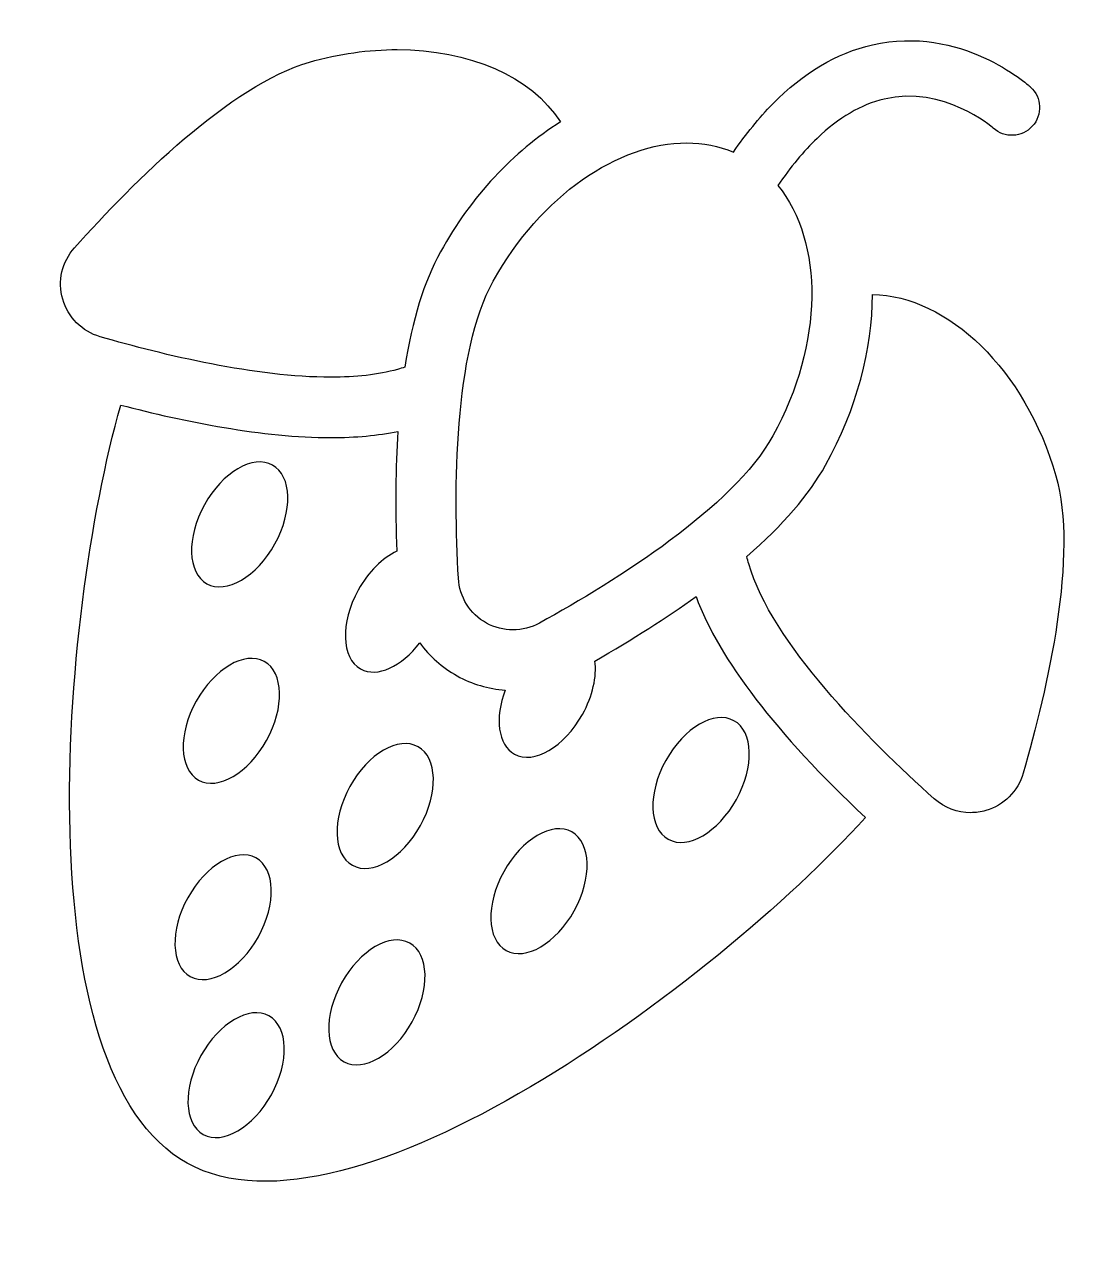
# Model space of a CAD drawing. Header units: centimetres. Extents: x -6.3 to 5.8, y -7.4 to 6.7.
import ezdxf

# ---------------------------------------------------------------- set-up
doc = ezdxf.new("R2010")
doc.units = ezdxf.units.CM
doc.header["$MEASUREMENT"] = 0
doc.layers.add('Layer 1', color=7, linetype='Continuous')

msp = doc.modelspace()

# ---------------------------------------------------------------- linework, layer by layer
at = {"layer": 'Layer 1'}
for points, knots in [([(-0.95636, 3.78526), (-1.41094, 2.9641), (-1.41319, 1.3897), (-1.35723, 0.37409), (-1.35723, 0.37409), (-1.34527, 0.15864), (-1.22322, -0.03556), (-1.03441, -0.14047), (-1.03441, -0.14047), (-0.94022, -0.1927), (-0.836, -0.21873), (-0.73167, -0.21873), (-0.73167, -0.21873), (-0.62689, -0.21873), (-0.52209, -0.19246), (-0.42711, -0.13999), (-0.42711, -0.13999), (0.46374, 0.35089), (1.79653, 1.18716), (2.25156, 2.00832), (2.25156, 2.00832), (2.83875, 3.06866), (2.83653, 4.23622), (2.31043, 4.88199), (2.31043, 4.88199), (2.45545, 5.09485), (2.6056, 5.27593), (2.76004, 5.4237), (2.76004, 5.4237), (3.00729, 5.66024), (3.26539, 5.81211), (3.53061, 5.87431), (3.53061, 5.87431), (4.21451, 6.03473), (4.77032, 5.55099), (4.78188, 5.54078), (4.78188, 5.54078), (4.91187, 5.42317), (5.11258, 5.43267), (5.2309, 5.56224), (5.2309, 5.56224), (5.34951, 5.6922), (5.34033, 5.89368), (5.21039, 6.0123), (5.21039, 6.0123), (5.17819, 6.0417), (4.41018, 6.72948), (3.39482, 6.49686), (3.39482, 6.49686), (2.98524, 6.40307), (2.60329, 6.176), (2.25081, 5.8182), (2.25081, 5.8182), (2.09484, 5.6599), (1.94471, 5.4757), (1.80046, 5.26631), (1.80046, 5.26631), (1.63224, 5.33698), (1.45214, 5.37151), (1.26598, 5.37151), (1.26598, 5.37151), (0.48011, 5.37144), (-0.41177, 4.76856), (-0.95636, 3.78526)], [0, 0, 0, 0, 0.05882353, 0.05882353, 0.05882353, 0.05882353, 0.11764706, 0.11764706, 0.11764706, 0.11764706, 0.17647059, 0.17647059, 0.17647059, 0.17647059, 0.23529412, 0.23529412, 0.23529412, 0.23529412, 0.29411765, 0.29411765, 0.29411765, 0.29411765, 0.35294118, 0.35294118, 0.35294118, 0.35294118, 0.41176471, 0.41176471, 0.41176471, 0.41176471, 0.47058824, 0.47058824, 0.47058824, 0.47058824, 0.52941176, 0.52941176, 0.52941176, 0.52941176, 0.58823529, 0.58823529, 0.58823529, 0.58823529, 0.64705882, 0.64705882, 0.64705882, 0.64705882, 0.70588235, 0.70588235, 0.70588235, 0.70588235, 0.76470588, 0.76470588, 0.76470588, 0.76470588, 0.82352941, 0.82352941, 0.82352941, 0.82352941, 0.88235294, 0.88235294, 0.88235294, 0.88235294, 1, 1, 1, 1]), ([(-5.46997, 3.14685), (-4.73297, 2.9337), (-3.67956, 2.68174), (-2.81892, 2.68174), (-2.81892, 2.68174), (-2.53806, 2.68174), (-2.27771, 2.7086), (-2.05562, 2.77236), (-2.05562, 2.77236), (-2.02731, 2.78048), (-1.99926, 2.789), (-1.97135, 2.79771), (-1.97135, 2.79771), (-1.88647, 3.33974), (-1.75018, 3.78209), (-1.56257, 4.12102), (-1.56257, 4.12102), (-1.2098, 4.75806), (-0.72405, 5.2731), (-0.18436, 5.61266), (-0.18436, 5.61266), (-0.52321, 6.13656), (-1.23428, 6.44229), (-2.06137, 6.44229), (-2.06137, 6.44229), (-2.38429, 6.44229), (-2.72484, 6.39575), (-3.06761, 6.29746), (-3.06761, 6.29746), (-3.96981, 6.03824), (-5.08397, 4.92675), (-5.76278, 4.16854), (-5.76278, 4.16854), (-5.90671, 4.0077), (-5.95836, 3.78434), (-5.89904, 3.57683), (-5.89904, 3.57683), (-5.83949, 3.36926), (-5.6773, 3.20683), (-5.46997, 3.14685)], [0, 0, 0, 0, 0.09090909, 0.09090909, 0.09090909, 0.09090909, 0.18181818, 0.18181818, 0.18181818, 0.18181818, 0.27272727, 0.27272727, 0.27272727, 0.27272727, 0.36363636, 0.36363636, 0.36363636, 0.36363636, 0.45454545, 0.45454545, 0.45454545, 0.45454545, 0.54545455, 0.54545455, 0.54545455, 0.54545455, 0.63636364, 0.63636364, 0.63636364, 0.63636364, 0.72727273, 0.72727273, 0.72727273, 0.72727273, 0.81818182, 0.81818182, 0.81818182, 0.81818182, 1, 1, 1, 1]), ([(5.50143, 1.55123), (5.1512, 2.76985), (4.2621, 3.61601), (3.39588, 3.63157), (3.39588, 3.63157), (3.39384, 3.00488), (3.21861, 2.32408), (2.85772, 1.67238), (2.85772, 1.67238), (2.66995, 1.3335), (2.36739, 0.9834), (1.95329, 0.62426), (1.95329, 0.62426), (1.96072, 0.59595), (1.9684, 0.56761), (1.97655, 0.53925), (1.97655, 0.53925), (2.23552, -0.36311), (3.34725, -1.47754), (4.10523, -2.15632), (4.10523, -2.15632), (4.22165, -2.26065), (4.37132, -2.31626), (4.52383, -2.31626), (4.52383, -2.31626), (4.58169, -2.31626), (4.6399, -2.30824), (4.69697, -2.29189), (4.69697, -2.29189), (4.90451, -2.23233), (5.06628, -2.0699), (5.12628, -1.86237), (5.12628, -1.86237), (5.40914, -0.88516), (5.76016, 0.64865), (5.50143, 1.55123)], [0, 0, 0, 0, 0.1, 0.1, 0.1, 0.1, 0.2, 0.2, 0.2, 0.2, 0.3, 0.3, 0.3, 0.3, 0.4, 0.4, 0.4, 0.4, 0.5, 0.5, 0.5, 0.5, 0.6, 0.6, 0.6, 0.6, 0.7, 0.7, 0.7, 0.7, 0.8, 0.8, 0.8, 0.8, 1, 1, 1, 1]), ([(1.3707, 0.16571), (1.0328, -0.0781), (0.64603, -0.32554), (0.21082, -0.57605), (0.21082, -0.57605), (0.23305, -0.75139), (0.186, -0.97404), (0.06787, -1.18745), (0.06787, -1.18745), (-0.14012, -1.56284), (-0.48985, -1.76723), (-0.71334, -1.64359), (-0.71334, -1.64359), (-0.90344, -1.53807), (-0.94078, -1.22968), (-0.81986, -0.90866), (-0.81986, -0.90866), (-1.01256, -0.89564), (-1.20131, -0.84034), (-1.37096, -0.74631), (-1.37096, -0.74631), (-1.54357, -0.6504), (-1.68878, -0.52028), (-1.80025, -0.36674), (-1.80025, -0.36674), (-2.00819, -0.639), (-2.28917, -0.77084), (-2.47907, -0.66564), (-2.47907, -0.66564), (-2.70219, -0.542), (-2.71484, -0.13687), (-2.50661, 0.23897), (-2.50661, 0.23897), (-2.38863, 0.45177), (-2.22525, 0.60962), (-2.0651, 0.68397), (-2.0651, 0.68397), (-2.08336, 1.18588), (-2.07862, 1.64502), (-2.0511, 2.06073), (-2.0511, 2.06073), (-2.27962, 2.01313), (-2.53669, 1.98871), (-2.81895, 1.98871), (-2.81895, 1.98871), (-3.59958, 1.98871), (-4.50395, 2.17223), (-5.23303, 2.36286), (-5.23303, 2.36286), (-5.93529, -0.13007), (-6.33655, -5.30582), (-4.4686, -6.34037), (-4.4686, -6.34037), (-2.60059, -7.37494), (1.57409, -4.28935), (3.31494, -2.37173), (3.31494, -2.37173), (2.28992, -1.40817), (1.63756, -0.55671), (1.3707, 0.16571)], [0, 0, 0, 0, 0.0625, 0.0625, 0.0625, 0.0625, 0.125, 0.125, 0.125, 0.125, 0.1875, 0.1875, 0.1875, 0.1875, 0.25, 0.25, 0.25, 0.25, 0.3125, 0.3125, 0.3125, 0.3125, 0.375, 0.375, 0.375, 0.375, 0.4375, 0.4375, 0.4375, 0.4375, 0.5, 0.5, 0.5, 0.5, 0.5625, 0.5625, 0.5625, 0.5625, 0.625, 0.625, 0.625, 0.625, 0.6875, 0.6875, 0.6875, 0.6875, 0.75, 0.75, 0.75, 0.75, 0.8125, 0.8125, 0.8125, 0.8125, 0.875, 0.875, 0.875, 0.875, 1, 1, 1, 1]), ([(-3.46313, 0.76843), (-3.67112, 0.3928), (-4.021, 0.18865), (-4.2441, 0.31229), (-4.2441, 0.31229), (-4.46788, 0.43617), (-4.48032, 0.84106), (-4.27233, 1.21669), (-4.27233, 1.21669), (-4.0641, 1.59253), (-3.71377, 1.79692), (-3.49043, 1.67307), (-3.49043, 1.67307), (-3.26731, 1.54919), (-3.2549, 1.14427), (-3.46313, 0.76843)], [0, 0, 0, 0, 0.2, 0.2, 0.2, 0.2, 0.4, 0.4, 0.4, 0.4, 0.6, 0.6, 0.6, 0.6, 1, 1, 1, 1]), ([(-4.36703, -1.03767), (-4.15904, -0.66183), (-3.80892, -0.45744), (-3.5854, -0.58129), (-3.5854, -0.58129), (-3.36225, -0.70469), (-3.35008, -1.10982), (-3.55809, -1.4859), (-3.55809, -1.4859), (-3.76608, -1.86153), (-4.11596, -2.06568), (-4.33954, -1.94204), (-4.33954, -1.94204), (-4.5629, -1.81843), (-4.57525, -1.41327), (-4.36703, -1.03767)], [0, 0, 0, 0, 0.2, 0.2, 0.2, 0.2, 0.4, 0.4, 0.4, 0.4, 0.6, 0.6, 0.6, 0.6, 1, 1, 1, 1]), ([(1.83356, -2.16516), (1.62557, -2.54079), (1.27521, -2.74539), (1.05187, -2.6213), (1.05187, -2.6213), (0.82854, -2.49766), (0.81589, -2.09208), (1.02433, -1.71669), (1.02433, -1.71669), (1.23256, -1.34109), (1.58244, -1.13691), (1.80578, -1.26031), (1.80578, -1.26031), (2.02912, -1.38396), (2.0415, -1.7893), (1.83356, -2.16516)], [0, 0, 0, 0, 0.2, 0.2, 0.2, 0.2, 0.4, 0.4, 0.4, 0.4, 0.6, 0.6, 0.6, 0.6, 1, 1, 1, 1]), ([(-1.79239, -2.46361), (-2.00086, -2.83924), (-2.3505, -3.04339), (-2.57384, -2.91999), (-2.57384, -2.91999), (-2.79741, -2.79611), (-2.8098, -2.39098), (-2.60181, -2.01559), (-2.60181, -2.01559), (-2.39361, -1.63951), (-2.04394, -1.43512), (-1.82036, -1.55921), (-1.82036, -1.55921), (-1.59684, -1.68286), (-1.5844, -2.08777), (-1.79239, -2.46361)], [0, 0, 0, 0, 0.2, 0.2, 0.2, 0.2, 0.4, 0.4, 0.4, 0.4, 0.6, 0.6, 0.6, 0.6, 1, 1, 1, 1]), ([(-0.0276, -3.4413), (-0.23514, -3.81717), (-0.58547, -4.02156), (-0.80836, -3.89792), (-0.80836, -3.89792), (-1.03238, -3.77404), (-1.04413, -3.36915), (-0.83635, -2.99331), (-0.83635, -2.99331), (-0.62855, -2.61771), (-0.27818, -2.41308), (-0.05485, -2.53693), (-0.05485, -2.53693), (0.16865, -2.66057), (0.18063, -3.0657), (-0.0276, -3.4413)], [0, 0, 0, 0, 0.2, 0.2, 0.2, 0.2, 0.4, 0.4, 0.4, 0.4, 0.6, 0.6, 0.6, 0.6, 1, 1, 1, 1]), ([(-4.46273, -3.29176), (-4.25403, -2.91616), (-3.90417, -2.71198), (-3.68081, -2.83586), (-3.68081, -2.83586), (-3.45748, -2.95905), (-3.44488, -3.36442), (-3.65306, -3.74026), (-3.65306, -3.74026), (-3.86105, -4.11589), (-4.21141, -4.32046), (-4.43451, -4.1964), (-4.43451, -4.1964), (-4.65783, -4.07276), (-4.67048, -3.66739), (-4.46273, -3.29176)], [0, 0, 0, 0, 0.2, 0.2, 0.2, 0.2, 0.4, 0.4, 0.4, 0.4, 0.6, 0.6, 0.6, 0.6, 1, 1, 1, 1]), ([(-1.88801, -4.71818), (-2.09579, -5.09357), (-2.44588, -5.29796), (-2.66906, -5.17432), (-2.66906, -5.17432), (-2.89282, -5.05068), (-2.90499, -4.64531), (-2.69724, -4.26992), (-2.69724, -4.26992), (-2.48901, -3.89384), (-2.13868, -3.68921), (-1.91534, -3.81333), (-1.91534, -3.81333), (-1.69222, -3.93721), (-1.67979, -4.34234), (-1.88801, -4.71818)], [0, 0, 0, 0, 0.2, 0.2, 0.2, 0.2, 0.4, 0.4, 0.4, 0.4, 0.6, 0.6, 0.6, 0.6, 1, 1, 1, 1]), ([(-3.50396, -5.55308), (-3.71195, -5.92871), (-4.06183, -6.1331), (-4.28541, -6.00946), (-4.28541, -6.00946), (-4.50853, -5.88558), (-4.52113, -5.48045), (-4.31295, -5.10506), (-4.31295, -5.10506), (-4.10496, -4.72922), (-3.75502, -4.52459), (-3.5315, -4.64847), (-3.5315, -4.64847), (-3.30816, -4.77234), (-3.29549, -5.17723), (-3.50396, -5.55308)], [0, 0, 0, 0, 0.2, 0.2, 0.2, 0.2, 0.4, 0.4, 0.4, 0.4, 0.6, 0.6, 0.6, 0.6, 1, 1, 1, 1])]:
    msp.add_open_spline(points, degree=3, knots=knots, dxfattribs=at)

doc.saveas('drawing.dxf')
